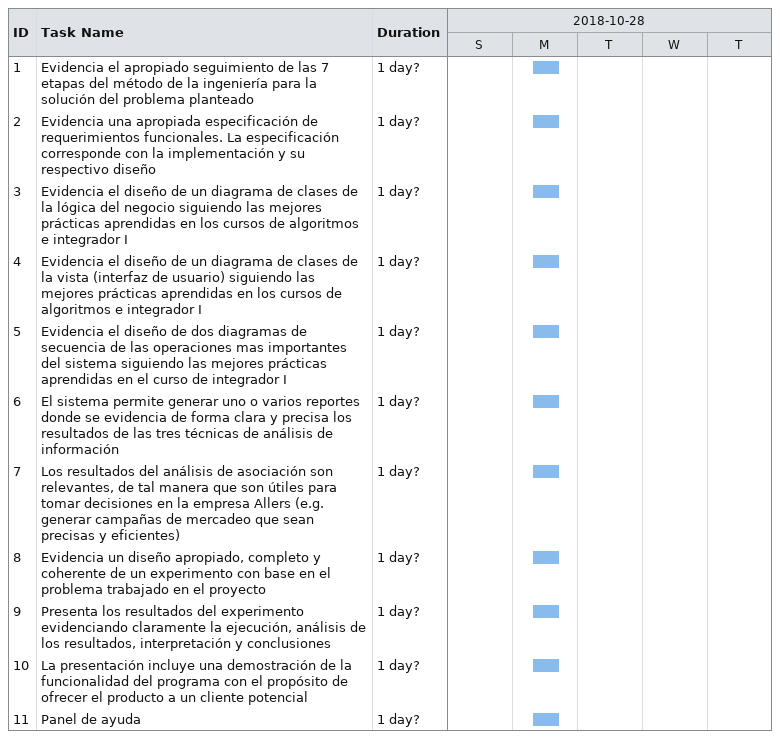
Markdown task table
| ID | Task | Duration | Start | Finish |
|---|---|---|---|---|
| 1 | Evidencia el apropiado seguimiento de las 7 etapas del método de la ingeniería para la solución del problema planteado | 1d? | 2018-10-29 | 2018-10-29 |
| 2 | Evidencia una apropiada especificación de requerimientos funcionales. La especificación corresponde con la implementación y su respectivo diseño | 1d? | 2018-10-29 | 2018-10-29 |
| 3 | Evidencia el diseño de un diagrama de clases de la lógica del negocio siguiendo las mejores prácticas aprendidas en los cursos de algoritmos e integrador I | 1d? | 2018-10-29 | 2018-10-29 |
| 4 | Evidencia el diseño de un diagrama de clases de la vista (interfaz de usuario) siguiendo las mejores prácticas aprendidas en los cursos de algoritmos e integrador I | 1d? | 2018-10-29 | 2018-10-29 |
| 5 | Evidencia el diseño de dos diagramas de secuencia de las operaciones mas importantes del sistema siguiendo las mejores prácticas aprendidas en el curso de integrador I | 1d? | 2018-10-29 | 2018-10-29 |
| 6 | El sistema permite generar uno o varios reportes donde se evidencia de forma clara y precisa los resultados de las tres técnicas de análisis de información | 1d? | 2018-10-29 | 2018-10-29 |
| 7 | Los resultados del análisis de asociación son relevantes, de tal manera que son útiles para tomar decisiones en la empresa Allers (e.g. generar campañas de mercadeo que sean precisas y eficientes) | 1d? | 2018-10-29 | 2018-10-29 |
| 8 | Evidencia un diseño apropiado, completo y coherente de un experimento con base en el problema trabajado en el proyecto | 1d? | 2018-10-29 | 2018-10-29 |
| 9 | Presenta los resultados del experimento evidenciando claramente la ejecución, análisis de los resultados, interpretación y conclusiones | 1d? | 2018-10-29 | 2018-10-29 |
| 10 | La presentación incluye una demostración de la funcionalidad del programa con el propósito de ofrecer el producto a un cliente potencial | 1d? | 2018-10-29 | 2018-10-29 |
| 11 | Panel de ayuda | 1d? | 2018-10-29 | 2018-10-29 |
